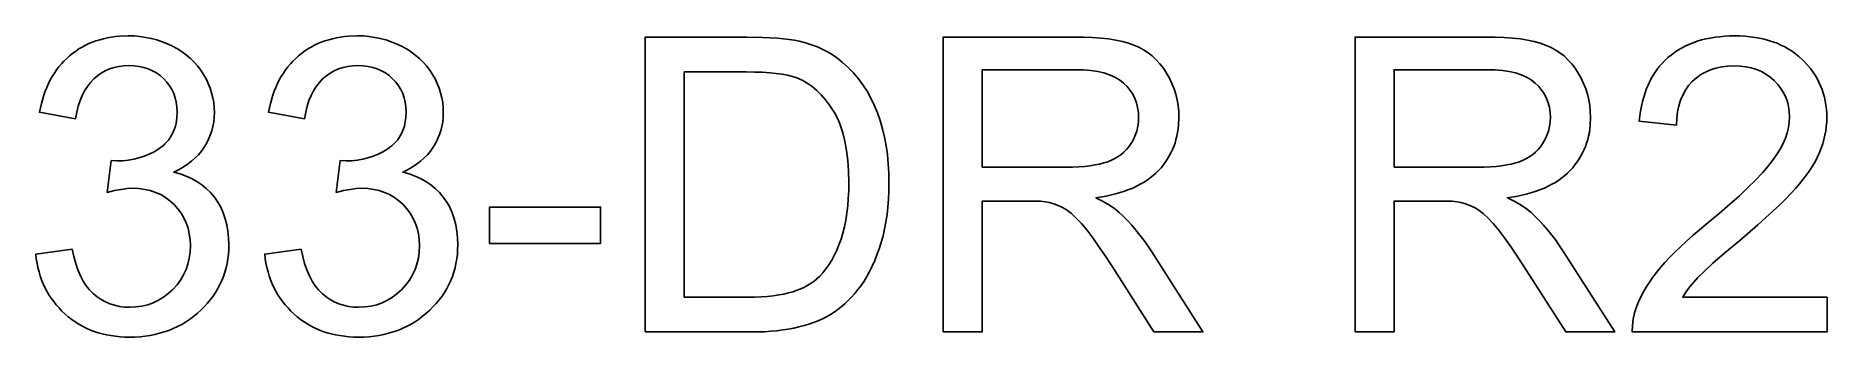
# Model space of a CAD drawing. Header units: millimetres. Extents: x -6.5 to 6.5, y -1.1 to 1.1.
import ezdxf

# ---------------------------------------------------------------- set-up
doc = ezdxf.new("R2010")
doc.units = ezdxf.units.MM
doc.layers.add('LASER_MARK', color=7, linetype='Continuous')

msp = doc.modelspace()

# ---------------------------------------------------------------- linework, layer by layer
at = {"layer": 'LASER_MARK'}
for points in [[(-6.279, -0.458), (-6.543, -0.493), (-6.54, -0.527), (-6.534, -0.559), (-6.528, -0.591), (-6.52, -0.622), (-6.511, -0.652), (-6.501, -0.681), (-6.49, -0.71), (-6.477, -0.737), (-6.463, -0.764), (-6.448, -0.79), (-6.431, -0.816), (-6.413, -0.84), (-6.394, -0.864), (-6.374, -0.887), (-6.353, -0.91), (-6.33, -0.931), (-6.306, -0.952), (-6.281, -0.971), (-6.256, -0.989), (-6.23, -1.005), (-6.203, -1.02), (-6.176, -1.034), (-6.148, -1.047), (-6.118, -1.058), (-6.089, -1.068), (-6.058, -1.076), (-6.027, -1.084), (-5.995, -1.089), (-5.962, -1.094), (-5.928, -1.097), (-5.894, -1.099), (-5.859, -1.1), (-5.82, -1.099), (-5.782, -1.097), (-5.745, -1.093), (-5.709, -1.088), (-5.673, -1.081), (-5.639, -1.072), (-5.605, -1.062), (-5.572, -1.051), (-5.54, -1.038), (-5.509, -1.023), (-5.478, -1.007), (-5.449, -0.99), (-5.42, -0.971), (-5.392, -0.95), (-5.365, -0.928), (-5.339, -0.904), (-5.314, -0.879), (-5.291, -0.854), (-5.269, -0.827), (-5.249, -0.801), (-5.231, -0.773), (-5.214, -0.745), (-5.199, -0.716), (-5.185, -0.686), (-5.173, -0.656), (-5.162, -0.625), (-5.154, -0.594), (-5.146, -0.562), (-5.141, -0.529), (-5.137, -0.495), (-5.134, -0.461), (-5.134, -0.426), (-5.135, -0.375), (-5.14, -0.326), (-5.148, -0.279), (-5.16, -0.235), (-5.175, -0.192), (-5.193, -0.152), (-5.215, -0.114), (-5.239, -0.079), (-5.267, -0.045), (-5.298, -0.015), (-5.331, 0.012), (-5.366, 0.037), (-5.405, 0.058), (-5.446, 0.076), (-5.49, 0.092), (-5.536, 0.104), (-5.5, 0.122), (-5.467, 0.141), (-5.436, 0.162), (-5.407, 0.184), (-5.381, 0.207), (-5.356, 0.232), (-5.334, 0.258), (-5.314, 0.286), (-5.297, 0.315), (-5.281, 0.345), (-5.269, 0.376), (-5.258, 0.407), (-5.25, 0.439), (-5.244, 0.472), (-5.24, 0.506), (-5.239, 0.54), (-5.241, 0.577), (-5.244, 0.613), (-5.25, 0.648), (-5.259, 0.683), (-5.27, 0.718), (-5.284, 0.752), (-5.299, 0.785), (-5.318, 0.818), (-5.339, 0.85), (-5.362, 0.88), (-5.387, 0.908), (-5.414, 0.935), (-5.443, 0.96), (-5.475, 0.983), (-5.509, 1.005), (-5.545, 1.024), (-5.582, 1.042), (-5.621, 1.057), (-5.66, 1.07), (-5.7, 1.081), (-5.741, 1.089), (-5.783, 1.095), (-5.826, 1.099), (-5.869, 1.1), (-5.932, 1.098), (-5.962, 1.095), (-5.992, 1.091), (-6.021, 1.086), (-6.049, 1.079), (-6.077, 1.072), (-6.104, 1.063), (-6.13, 1.054), (-6.156, 1.043), (-6.181, 1.031), (-6.206, 1.018), (-6.229, 1.004), (-6.252, 0.988), (-6.275, 0.972), (-6.297, 0.954), (-6.318, 0.935), (-6.338, 0.915), (-6.357, 0.895), (-6.375, 0.873), (-6.392, 0.851), (-6.408, 0.827), (-6.423, 0.803), (-6.438, 0.778), (-6.451, 0.752), (-6.463, 0.724), (-6.475, 0.696), (-6.485, 0.667), (-6.503, 0.607), (-6.517, 0.542), (-6.253, 0.495), (-6.244, 0.542), (-6.233, 0.586), (-6.22, 0.627), (-6.205, 0.665), (-6.187, 0.699), (-6.167, 0.731), (-6.145, 0.76), (-6.12, 0.786), (-6.094, 0.808), (-6.066, 0.828), (-6.036, 0.845), (-6.005, 0.858), (-5.972, 0.869), (-5.937, 0.877), (-5.901, 0.881), (-5.863, 0.883), (-5.825, 0.881), (-5.789, 0.877), (-5.755, 0.869), (-5.722, 0.859), (-5.691, 0.845), (-5.662, 0.829), (-5.635, 0.81), (-5.609, 0.787), (-5.586, 0.763), (-5.566, 0.736), (-5.549, 0.709), (-5.536, 0.679), (-5.525, 0.648), (-5.517, 0.616), (-5.513, 0.582), (-5.511, 0.546), (-5.513, 0.502), (-5.519, 0.461), (-5.524, 0.441), (-5.53, 0.422), (-5.537, 0.404), (-5.545, 0.387), (-5.554, 0.37), (-5.564, 0.354), (-5.575, 0.339), (-5.587, 0.325), (-5.6, 0.311), (-5.614, 0.298), (-5.63, 0.286), (-5.646, 0.275), (-5.68, 0.254), (-5.716, 0.236), (-5.752, 0.221), (-5.79, 0.209), (-5.828, 0.199), (-5.868, 0.192), (-5.908, 0.188), (-5.95, 0.187), (-5.993, 0.189), (-6.022, -0.043), (-5.969, -0.03), (-5.92, -0.021), (-5.875, -0.015), (-5.836, -0.013), (-5.791, -0.015), (-5.748, -0.021), (-5.707, -0.03), (-5.668, -0.043), (-5.631, -0.059), (-5.597, -0.08), (-5.564, -0.104), (-5.533, -0.131), (-5.505, -0.162), (-5.481, -0.195), (-5.461, -0.229), (-5.444, -0.266), (-5.431, -0.304), (-5.422, -0.345), (-5.416, -0.387), (-5.414, -0.432), (-5.416, -0.479), (-5.422, -0.523), (-5.432, -0.566), (-5.446, -0.607), (-5.464, -0.646), (-5.486, -0.683), (-5.512, -0.719), (-5.543, -0.752), (-5.576, -0.782), (-5.61, -0.808), (-5.647, -0.831), (-5.686, -0.849), (-5.726, -0.863), (-5.768, -0.873), (-5.812, -0.879), (-5.858, -0.881), (-5.896, -0.88), (-5.933, -0.875), (-5.969, -0.867), (-6.003, -0.856), (-6.035, -0.842), (-6.066, -0.825), (-6.096, -0.805), (-6.124, -0.782), (-6.151, -0.755), (-6.175, -0.725), (-6.197, -0.69), (-6.218, -0.652), (-6.236, -0.609), (-6.252, -0.563), (-6.267, -0.512)], [(-4.606, -0.458), (-4.871, -0.493), (-4.867, -0.527), (-4.862, -0.559), (-4.855, -0.591), (-4.847, -0.622), (-4.838, -0.652), (-4.828, -0.681), (-4.817, -0.71), (-4.804, -0.737), (-4.79, -0.764), (-4.775, -0.79), (-4.758, -0.816), (-4.741, -0.84), (-4.722, -0.864), (-4.701, -0.887), (-4.68, -0.91), (-4.657, -0.931), (-4.633, -0.952), (-4.609, -0.971), (-4.583, -0.989), (-4.557, -1.005), (-4.531, -1.02), (-4.503, -1.034), (-4.475, -1.047), (-4.446, -1.058), (-4.416, -1.068), (-4.385, -1.076), (-4.354, -1.084), (-4.322, -1.089), (-4.289, -1.094), (-4.256, -1.097), (-4.221, -1.099), (-4.186, -1.1), (-4.147, -1.099), (-4.109, -1.097), (-4.072, -1.093), (-4.036, -1.088), (-4, -1.081), (-3.966, -1.072), (-3.932, -1.062), (-3.899, -1.051), (-3.867, -1.038), (-3.836, -1.023), (-3.806, -1.007), (-3.776, -0.99), (-3.747, -0.971), (-3.72, -0.95), (-3.693, -0.928), (-3.666, -0.904), (-3.642, -0.879), (-3.618, -0.854), (-3.597, -0.827), (-3.576, -0.801), (-3.558, -0.773), (-3.541, -0.745), (-3.526, -0.716), (-3.512, -0.686), (-3.5, -0.656), (-3.49, -0.625), (-3.481, -0.594), (-3.474, -0.562), (-3.468, -0.529), (-3.464, -0.495), (-3.462, -0.461), (-3.461, -0.426), (-3.462, -0.375), (-3.467, -0.326), (-3.476, -0.279), (-3.487, -0.235), (-3.502, -0.192), (-3.52, -0.152), (-3.542, -0.114), (-3.567, -0.079), (-3.594, -0.045), (-3.625, -0.015), (-3.658, 0.012), (-3.694, 0.037), (-3.732, 0.058), (-3.773, 0.076), (-3.817, 0.092), (-3.863, 0.104), (-3.828, 0.122), (-3.794, 0.141), (-3.763, 0.162), (-3.734, 0.184), (-3.708, 0.207), (-3.683, 0.232), (-3.661, 0.258), (-3.641, 0.286), (-3.624, 0.315), (-3.609, 0.345), (-3.596, 0.376), (-3.585, 0.407), (-3.577, 0.439), (-3.571, 0.472), (-3.568, 0.506), (-3.567, 0.54), (-3.568, 0.577), (-3.571, 0.613), (-3.578, 0.648), (-3.586, 0.683), (-3.597, 0.718), (-3.611, 0.752), (-3.627, 0.785), (-3.645, 0.818), (-3.666, 0.85), (-3.689, 0.88), (-3.714, 0.908), (-3.741, 0.935), (-3.771, 0.96), (-3.802, 0.983), (-3.836, 1.005), (-3.872, 1.024), (-3.91, 1.042), (-3.948, 1.057), (-3.987, 1.07), (-4.027, 1.081), (-4.068, 1.089), (-4.11, 1.095), (-4.153, 1.099), (-4.197, 1.1), (-4.259, 1.098), (-4.289, 1.095), (-4.319, 1.091), (-4.348, 1.086), (-4.376, 1.079), (-4.404, 1.072), (-4.431, 1.063), (-4.458, 1.054), (-4.483, 1.043), (-4.508, 1.031), (-4.533, 1.018), (-4.557, 1.004), (-4.58, 0.988), (-4.602, 0.972), (-4.624, 0.954), (-4.645, 0.935), (-4.665, 0.915), (-4.684, 0.895), (-4.702, 0.873), (-4.719, 0.851), (-4.735, 0.827), (-4.751, 0.803), (-4.765, 0.778), (-4.778, 0.752), (-4.791, 0.724), (-4.802, 0.696), (-4.812, 0.667), (-4.83, 0.607), (-4.844, 0.542), (-4.58, 0.495), (-4.571, 0.542), (-4.561, 0.586), (-4.548, 0.627), (-4.532, 0.665), (-4.515, 0.699), (-4.495, 0.731), (-4.472, 0.76), (-4.448, 0.786), (-4.421, 0.808), (-4.393, 0.828), (-4.363, 0.845), (-4.332, 0.858), (-4.299, 0.869), (-4.265, 0.877), (-4.228, 0.881), (-4.191, 0.883), (-4.153, 0.881), (-4.116, 0.877), (-4.082, 0.869), (-4.049, 0.859), (-4.019, 0.845), (-3.989, 0.829), (-3.962, 0.81), (-3.937, 0.787), (-3.914, 0.763), (-3.894, 0.736), (-3.877, 0.709), (-3.863, 0.679), (-3.852, 0.648), (-3.844, 0.616), (-3.84, 0.582), (-3.838, 0.546), (-3.84, 0.502), (-3.847, 0.461), (-3.851, 0.441), (-3.857, 0.422), (-3.864, 0.404), (-3.872, 0.387), (-3.881, 0.37), (-3.891, 0.354), (-3.902, 0.339), (-3.914, 0.325), (-3.927, 0.311), (-3.942, 0.298), (-3.957, 0.286), (-3.973, 0.275), (-4.008, 0.254), (-4.043, 0.236), (-4.079, 0.221), (-4.117, 0.209), (-4.155, 0.199), (-4.195, 0.192), (-4.236, 0.188), (-4.277, 0.187), (-4.32, 0.189), (-4.349, -0.043), (-4.296, -0.03), (-4.247, -0.021), (-4.203, -0.015), (-4.163, -0.013), (-4.118, -0.015), (-4.075, -0.021), (-4.034, -0.03), (-3.995, -0.043), (-3.959, -0.059), (-3.924, -0.08), (-3.891, -0.104), (-3.86, -0.131), (-3.832, -0.162), (-3.808, -0.195), (-3.788, -0.229), (-3.771, -0.266), (-3.758, -0.304), (-3.749, -0.345), (-3.743, -0.387), (-3.741, -0.432), (-3.743, -0.479), (-3.749, -0.523), (-3.759, -0.566), (-3.773, -0.607), (-3.792, -0.646), (-3.814, -0.683), (-3.84, -0.719), (-3.87, -0.752), (-3.903, -0.782), (-3.938, -0.808), (-3.974, -0.831), (-4.013, -0.849), (-4.053, -0.863), (-4.095, -0.873), (-4.139, -0.879), (-4.185, -0.881), (-4.223, -0.88), (-4.26, -0.875), (-4.296, -0.867), (-4.33, -0.856), (-4.363, -0.842), (-4.394, -0.825), (-4.423, -0.805), (-4.451, -0.782), (-4.478, -0.755), (-4.502, -0.725), (-4.524, -0.69), (-4.545, -0.652), (-4.563, -0.609), (-4.58, -0.563), (-4.594, -0.512)], [(-2.091, -1.062), (-1.314, -1.062), (-1.219, -1.06), (-1.173, -1.057), (-1.13, -1.053), (-1.087, -1.047), (-1.046, -1.041), (-1.006, -1.034), (-0.968, -1.025), (-0.931, -1.015), (-0.895, -1.005), (-0.861, -0.993), (-0.828, -0.98), (-0.797, -0.966), (-0.767, -0.951), (-0.738, -0.934), (-0.711, -0.917), (-0.684, -0.899), (-0.659, -0.878), (-0.633, -0.856), (-0.609, -0.833), (-0.584, -0.807), (-0.561, -0.781), (-0.537, -0.752), (-0.515, -0.722), (-0.493, -0.69), (-0.472, -0.656), (-0.452, -0.62), (-0.433, -0.581), (-0.415, -0.541), (-0.399, -0.499), (-0.383, -0.455), (-0.368, -0.408), (-0.354, -0.36), (-0.343, -0.31), (-0.333, -0.258), (-0.325, -0.205), (-0.319, -0.15), (-0.314, -0.093), (-0.312, -0.034), (-0.311, 0.026), (-0.312, 0.097), (-0.316, 0.166), (-0.322, 0.233), (-0.332, 0.298), (-0.344, 0.361), (-0.358, 0.422), (-0.375, 0.481), (-0.395, 0.538), (-0.418, 0.593), (-0.443, 0.645), (-0.47, 0.695), (-0.501, 0.742), (-0.534, 0.787), (-0.57, 0.829), (-0.609, 0.869), (-0.65, 0.906), (-0.683, 0.933), (-0.719, 0.958), (-0.756, 0.98), (-0.794, 1.001), (-0.834, 1.019), (-0.876, 1.035), (-0.92, 1.049), (-0.966, 1.06), (-1.001, 1.068), (-1.039, 1.074), (-1.081, 1.079), (-1.128, 1.083), (-1.231, 1.089), (-1.349, 1.091), (-2.091, 1.091)], [(0.086, -1.062), (0.371, -1.062), (0.371, -0.106), (0.701, -0.106), (0.752, -0.106), (0.796, -0.108), (0.832, -0.112), (0.86, -0.116), (0.893, -0.126), (0.925, -0.138), (0.958, -0.154), (0.99, -0.173), (1.006, -0.185), (1.023, -0.198), (1.058, -0.23), (1.095, -0.27), (1.135, -0.317), (1.178, -0.374), (1.226, -0.443), (1.28, -0.523), (1.34, -0.614), (1.625, -1.062), (1.983, -1.062), (1.609, -0.476), (1.581, -0.434), (1.552, -0.393), (1.523, -0.355), (1.494, -0.318), (1.464, -0.283), (1.434, -0.25), (1.403, -0.219), (1.372, -0.189), (1.34, -0.163), (1.3, -0.136), (1.254, -0.109), (1.201, -0.082), (1.276, -0.07), (1.345, -0.054), (1.378, -0.044), (1.41, -0.034), (1.441, -0.023), (1.47, -0.011), (1.498, 0.002), (1.525, 0.016), (1.55, 0.03), (1.575, 0.046), (1.598, 0.063), (1.619, 0.08), (1.64, 0.098), (1.659, 0.117), (1.677, 0.137), (1.694, 0.158), (1.709, 0.179), (1.724, 0.201), (1.737, 0.223), (1.749, 0.245), (1.76, 0.269), (1.77, 0.293), (1.779, 0.317), (1.786, 0.342), (1.793, 0.368), (1.798, 0.394), (1.802, 0.42), (1.805, 0.448), (1.807, 0.504), (1.806, 0.548), (1.802, 0.591), (1.795, 0.633), (1.785, 0.674), (1.772, 0.714), (1.757, 0.753), (1.739, 0.791), (1.718, 0.828), (1.694, 0.864), (1.669, 0.896), (1.642, 0.926), (1.613, 0.953), (1.582, 0.977), (1.549, 0.999), (1.515, 1.017), (1.478, 1.033), (1.439, 1.047), (1.395, 1.059), (1.346, 1.069), (1.294, 1.077), (1.237, 1.083), (1.176, 1.088), (1.11, 1.09), (1.041, 1.091), (0.086, 1.091)], [(3.094, -1.062), (3.379, -1.062), (3.379, -0.106), (3.709, -0.106), (3.76, -0.106), (3.804, -0.108), (3.84, -0.112), (3.868, -0.116), (3.901, -0.126), (3.933, -0.138), (3.966, -0.154), (3.998, -0.173), (4.014, -0.185), (4.031, -0.198), (4.066, -0.23), (4.103, -0.27), (4.142, -0.317), (4.185, -0.374), (4.234, -0.443), (4.288, -0.523), (4.348, -0.614), (4.633, -1.062), (4.991, -1.062), (4.617, -0.476), (4.589, -0.434), (4.56, -0.393), (4.531, -0.355), (4.502, -0.318), (4.472, -0.283), (4.442, -0.25), (4.411, -0.219), (4.38, -0.189), (4.347, -0.163), (4.308, -0.136), (4.261, -0.109), (4.208, -0.082), (4.283, -0.07), (4.353, -0.054), (4.386, -0.044), (4.418, -0.034), (4.449, -0.023), (4.478, -0.011), (4.506, 0.002), (4.533, 0.016), (4.558, 0.03), (4.582, 0.046), (4.605, 0.063), (4.627, 0.08), (4.647, 0.098), (4.667, 0.117), (4.685, 0.137), (4.701, 0.158), (4.717, 0.179), (4.731, 0.201), (4.745, 0.223), (4.757, 0.245), (4.768, 0.269), (4.778, 0.293), (4.786, 0.317), (4.794, 0.342), (4.8, 0.368), (4.806, 0.394), (4.81, 0.42), (4.813, 0.448), (4.815, 0.504), (4.813, 0.548), (4.809, 0.591), (4.802, 0.633), (4.792, 0.674), (4.78, 0.714), (4.764, 0.753), (4.746, 0.791), (4.725, 0.828), (4.702, 0.864), (4.677, 0.896), (4.65, 0.926), (4.621, 0.953), (4.59, 0.977), (4.557, 0.999), (4.522, 1.017), (4.486, 1.033), (4.446, 1.047), (4.402, 1.059), (4.354, 1.069), (4.302, 1.077), (4.245, 1.083), (4.184, 1.088), (4.118, 1.09), (4.048, 1.091), (3.094, 1.091)], [(6.543, -0.808), (5.488, -0.808), (5.511, -0.772), (5.537, -0.736), (5.567, -0.7), (5.599, -0.665), (5.644, -0.621), (5.709, -0.561), (5.796, -0.485), (5.905, -0.394), (6.037, -0.28), (6.149, -0.178), (6.197, -0.133), (6.241, -0.09), (6.279, -0.051), (6.312, -0.015), (6.342, 0.02), (6.369, 0.054), (6.394, 0.087), (6.417, 0.12), (6.438, 0.153), (6.457, 0.185), (6.473, 0.217), (6.488, 0.248), (6.5, 0.279), (6.511, 0.311), (6.52, 0.342), (6.527, 0.374), (6.533, 0.406), (6.537, 0.438), (6.54, 0.47), (6.541, 0.502), (6.54, 0.534), (6.538, 0.565), (6.534, 0.595), (6.529, 0.624), (6.523, 0.653), (6.515, 0.681), (6.506, 0.709), (6.495, 0.736), (6.483, 0.762), (6.47, 0.788), (6.455, 0.813), (6.439, 0.837), (6.421, 0.861), (6.402, 0.884), (6.382, 0.906), (6.36, 0.928), (6.337, 0.949), (6.313, 0.968), (6.288, 0.987), (6.261, 1.003), (6.234, 1.019), (6.206, 1.033), (6.177, 1.046), (6.147, 1.057), (6.116, 1.067), (6.084, 1.076), (6.05, 1.083), (6.016, 1.089), (5.981, 1.094), (5.945, 1.097), (5.908, 1.099), (5.869, 1.1), (5.831, 1.099), (5.795, 1.098), (5.759, 1.094), (5.724, 1.09), (5.69, 1.084), (5.657, 1.078), (5.625, 1.07), (5.594, 1.06), (5.564, 1.05), (5.534, 1.038), (5.506, 1.025), (5.479, 1.01), (5.453, 0.995), (5.428, 0.978), (5.404, 0.96), (5.38, 0.941), (5.358, 0.92), (5.337, 0.899), (5.317, 0.876), (5.299, 0.852), (5.282, 0.827), (5.265, 0.801), (5.25, 0.774), (5.237, 0.745), (5.224, 0.716), (5.213, 0.685), (5.203, 0.653), (5.194, 0.62), (5.186, 0.586), (5.18, 0.551), (5.174, 0.515), (5.17, 0.477), (5.442, 0.449), (5.444, 0.499), (5.45, 0.545), (5.459, 0.589), (5.472, 0.63), (5.488, 0.668), (5.508, 0.704), (5.531, 0.737), (5.558, 0.767), (5.588, 0.793), (5.62, 0.817), (5.655, 0.836), (5.692, 0.853), (5.731, 0.865), (5.773, 0.874), (5.817, 0.879), (5.863, 0.881), (5.908, 0.879), (5.95, 0.874), (5.989, 0.866), (6.027, 0.854), (6.063, 0.839), (6.096, 0.82), (6.127, 0.799), (6.156, 0.773), (6.183, 0.745), (6.206, 0.716), (6.225, 0.685), (6.241, 0.653), (6.253, 0.619), (6.262, 0.584), (6.267, 0.547), (6.269, 0.508), (6.267, 0.47), (6.261, 0.432), (6.251, 0.393), (6.238, 0.354), (6.221, 0.314), (6.199, 0.273), (6.174, 0.232), (6.145, 0.19), (6.111, 0.146), (6.07, 0.099), (6.021, 0.047), (5.965, -0.008), (5.902, -0.067), (5.832, -0.129), (5.755, -0.196), (5.671, -0.266), (5.565, -0.356), (5.516, -0.398), (5.472, -0.44), (5.43, -0.48), (5.392, -0.519), (5.357, -0.556), (5.325, -0.592), (5.296, -0.627), (5.269, -0.663), (5.245, -0.698), (5.222, -0.734), (5.201, -0.77), (5.182, -0.806), (5.166, -0.842), (5.151, -0.878), (5.137, -0.923), (5.127, -0.968), (5.121, -1.015), (5.12, -1.062), (6.543, -1.062)], [(-1.806, -0.808), (-1.806, 0.837), (-1.353, 0.837), (-1.292, 0.836), (-1.235, 0.834), (-1.182, 0.831), (-1.134, 0.826), (-1.09, 0.82), (-1.051, 0.812), (-1.016, 0.803), (-0.985, 0.793), (-0.946, 0.776), (-0.908, 0.755), (-0.872, 0.73), (-0.838, 0.701), (-0.805, 0.669), (-0.774, 0.633), (-0.744, 0.593), (-0.715, 0.55), (-0.702, 0.527), (-0.689, 0.502), (-0.678, 0.476), (-0.667, 0.45), (-0.657, 0.421), (-0.648, 0.392), (-0.632, 0.33), (-0.62, 0.262), (-0.611, 0.19), (-0.606, 0.113), (-0.604, 0.031), (-0.605, -0.029), (-0.608, -0.087), (-0.612, -0.142), (-0.618, -0.195), (-0.626, -0.246), (-0.636, -0.294), (-0.648, -0.34), (-0.661, -0.384), (-0.676, -0.426), (-0.692, -0.465), (-0.71, -0.503), (-0.729, -0.538), (-0.749, -0.571), (-0.771, -0.601), (-0.794, -0.63), (-0.819, -0.656), (-0.838, -0.674), (-0.858, -0.69), (-0.88, -0.706), (-0.903, -0.72), (-0.928, -0.734), (-0.954, -0.746), (-0.982, -0.758), (-1.012, -0.768), (-1.044, -0.777), (-1.078, -0.785), (-1.116, -0.792), (-1.156, -0.798), (-1.199, -0.802), (-1.245, -0.805), (-1.294, -0.807), (-1.346, -0.808)], [(0.371, 0.141), (0.371, 0.853), (1.052, 0.853), (1.11, 0.852), (1.164, 0.847), (1.214, 0.839), (1.26, 0.829), (1.301, 0.815), (1.339, 0.798), (1.373, 0.778), (1.388, 0.767), (1.403, 0.755), (1.429, 0.729), (1.451, 0.702), (1.47, 0.673), (1.486, 0.643), (1.498, 0.611), (1.506, 0.577), (1.512, 0.541), (1.513, 0.504), (1.513, 0.478), (1.51, 0.453), (1.505, 0.428), (1.499, 0.403), (1.491, 0.379), (1.481, 0.356), (1.47, 0.333), (1.456, 0.311), (1.441, 0.289), (1.424, 0.269), (1.406, 0.251), (1.386, 0.234), (1.364, 0.218), (1.34, 0.205), (1.315, 0.192), (1.289, 0.181), (1.26, 0.172), (1.228, 0.164), (1.194, 0.157), (1.157, 0.151), (1.118, 0.147), (1.076, 0.144), (1.031, 0.142), (0.983, 0.141)], [(3.379, 0.141), (3.379, 0.853), (4.06, 0.853), (4.118, 0.852), (4.172, 0.847), (4.221, 0.839), (4.267, 0.829), (4.309, 0.815), (4.347, 0.798), (4.381, 0.778), (4.396, 0.767), (4.41, 0.755), (4.436, 0.729), (4.459, 0.702), (4.478, 0.673), (4.493, 0.643), (4.506, 0.611), (4.514, 0.577), (4.519, 0.541), (4.521, 0.504), (4.52, 0.478), (4.518, 0.453), (4.513, 0.428), (4.507, 0.403), (4.499, 0.379), (4.489, 0.356), (4.477, 0.333), (4.464, 0.311), (4.449, 0.289), (4.432, 0.269), (4.413, 0.251), (4.393, 0.234), (4.372, 0.218), (4.348, 0.205), (4.323, 0.192), (4.296, 0.181), (4.268, 0.172), (4.236, 0.164), (4.202, 0.157), (4.165, 0.151), (4.126, 0.147), (4.083, 0.144), (4.038, 0.142), (3.991, 0.141)], [(-3.229, -0.416), (-2.417, -0.416), (-2.417, -0.15), (-3.229, -0.15)]]:
    msp.add_lwpolyline(points, close=True, dxfattribs=at)

doc.saveas('drawing.dxf')
